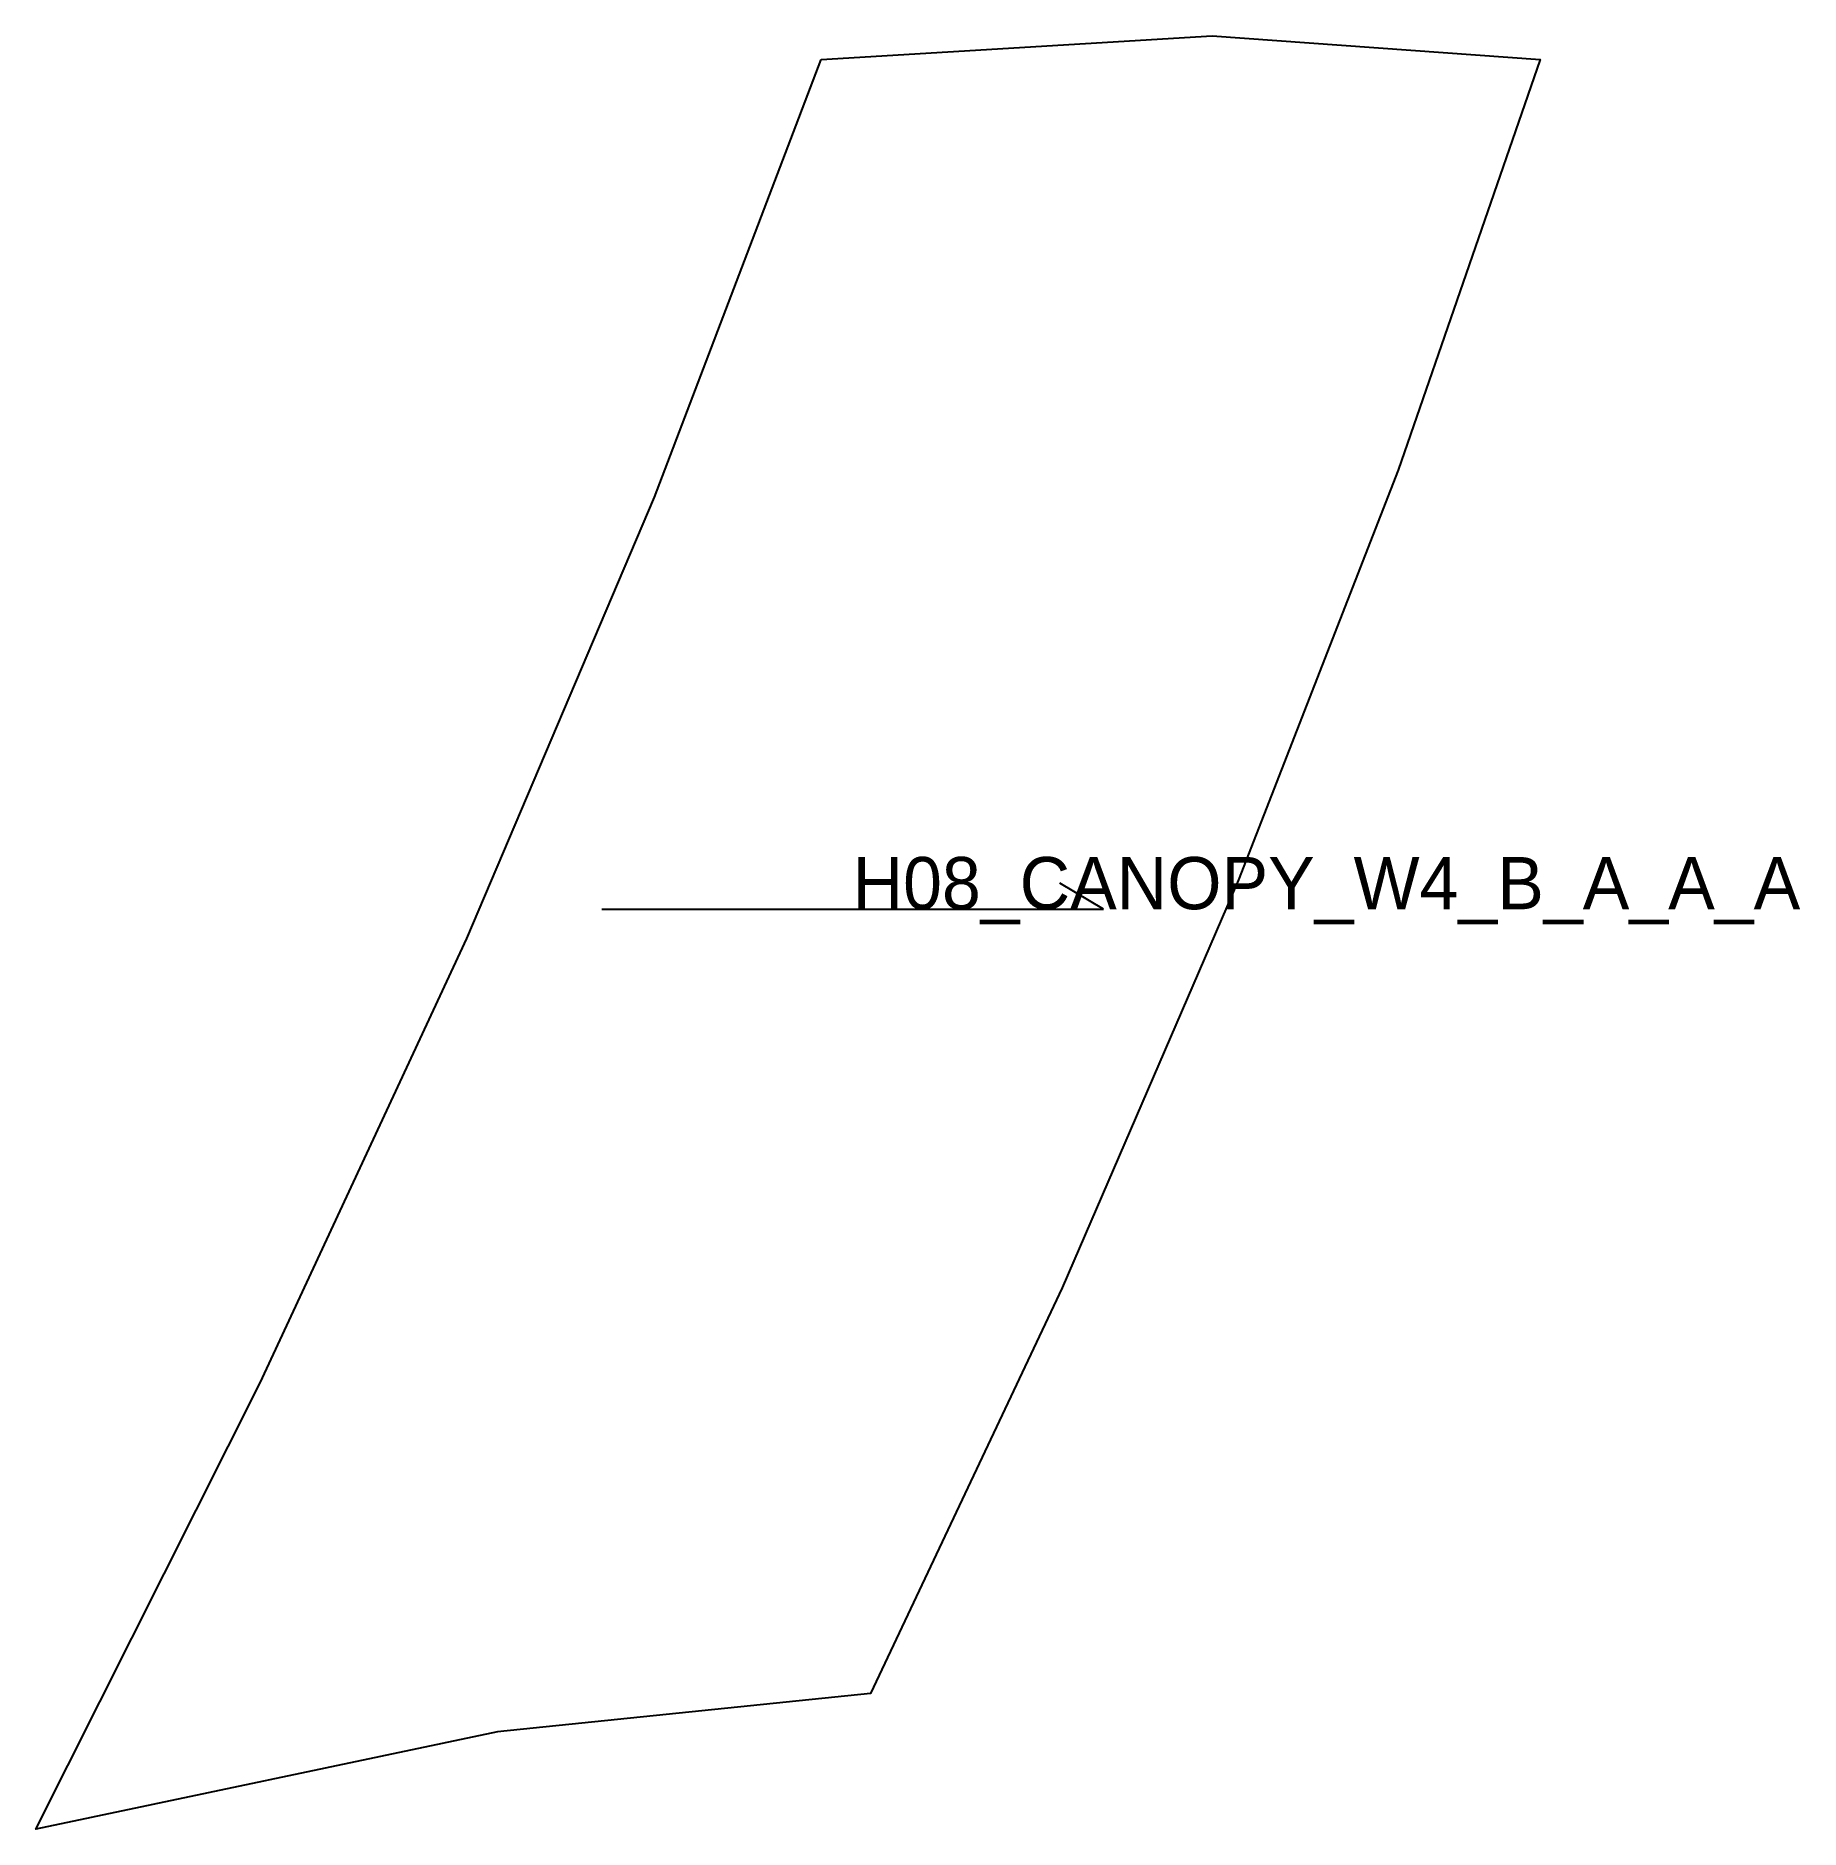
# Model space of a CAD drawing. Header units: millimetres. Extents: x -90 to 112, y -203 to 3.
import ezdxf

# ---------------------------------------------------------------- set-up
doc = ezdxf.new("R2010")
doc.units = ezdxf.units.MM
for name, color, linetype in [('CUT', 1, 'Continuous'), ('GRAIN', 3, 'Continuous'), ('LABEL', 7, 'Continuous'), ('SEW', 5, 'Continuous')]:
    doc.layers.add(name, color=color, linetype=linetype)

msp = doc.modelspace()

# ---------------------------------------------------------------- linework, layer by layer
at = {"layer": 'CUT'}
msp.add_lwpolyline([(0, 0), (44.92, 2.72), (82.57, 0), (66.26, -47.17), (47.95, -94.22), (27.7, -141.07), (5.69, -187.66), (-37.15, -192.05), (-90.16, -203.24), (-64.4, -151.99), (-40.66, -100.96), (-19.12, -50.27), (0, 0)], close=True, dxfattribs=at)
at = {"layer": 'GRAIN'}
for p, q in [((32.42, -97.59), (27.42, -94.59)), ((-25.16, -97.59), (32.42, -97.59))]:
    msp.add_line(p, q, dxfattribs=at)
at = {"layer": 'SEW'}
msp.add_lwpolyline([(0, 0), (44.92, 2.72), (82.57, 0), (66.26, -47.17), (47.95, -94.22), (27.7, -141.07), (5.69, -187.66), (-37.15, -192.05), (-90.16, -203.24), (-64.4, -151.99), (-40.66, -100.96), (-19.12, -50.27)], close=True, dxfattribs=at)

# ---------------------------------------------------------------- texts
at = {"layer": 'LABEL'}
msp.add_text('H08_CANOPY_W4_B_A_A_A', height=6, dxfattribs=at).set_placement((3.63, -97.59))

doc.saveas('drawing.dxf')
